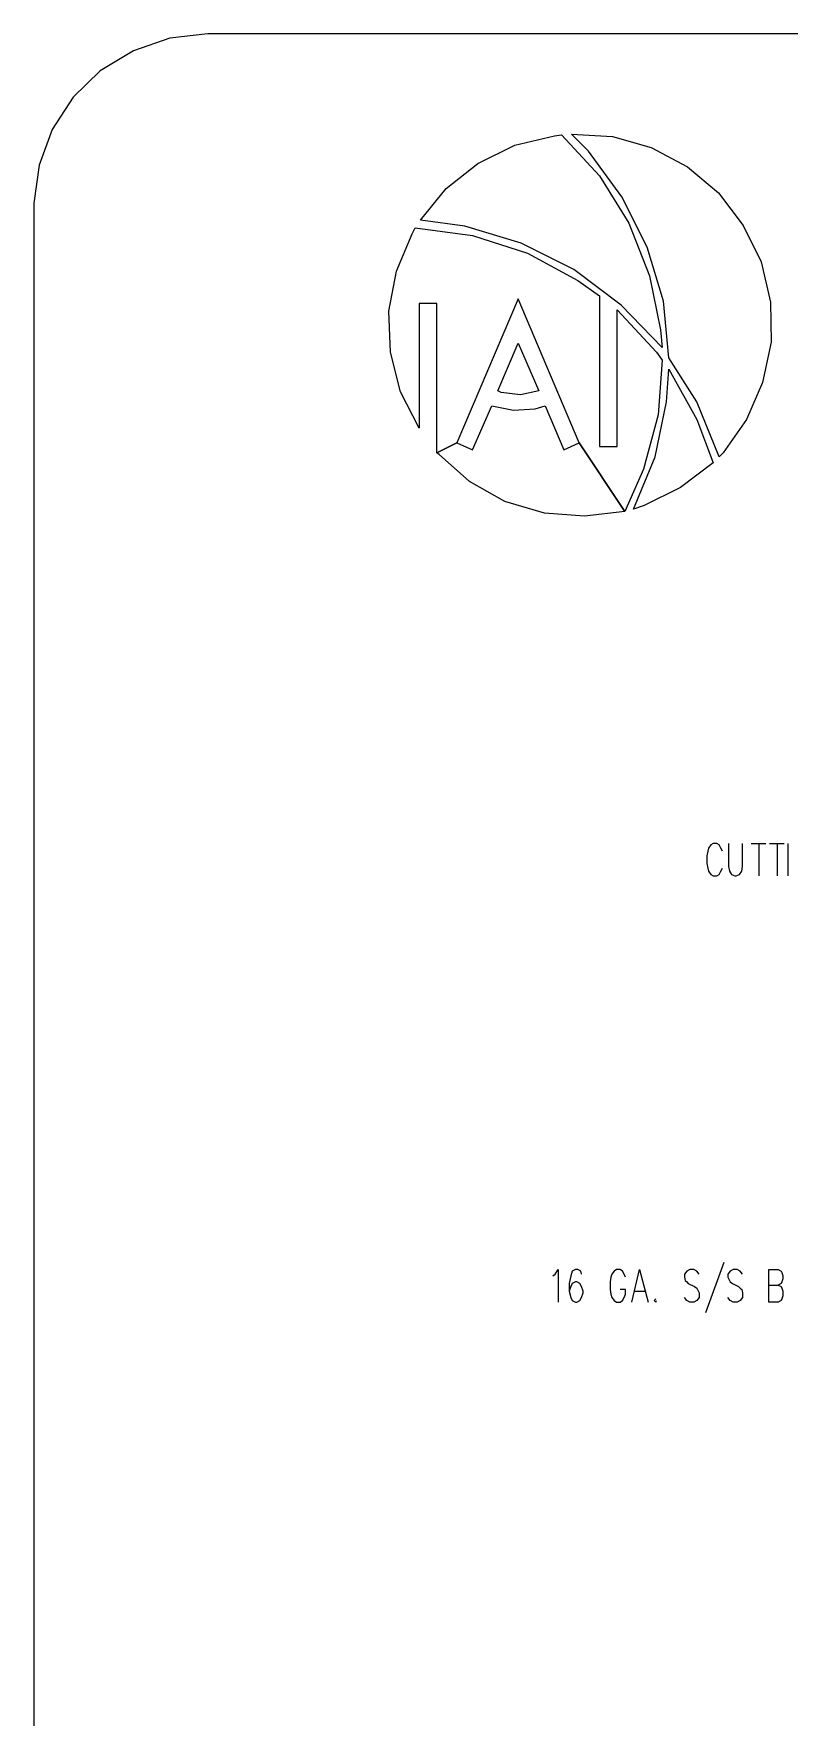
# Model space of a CAD drawing. Header units: metres. Extents: x 13 to 600, y -779 to -12.
# Drawn here: x 13.2 to 130.4, y -273.6 to -12.3 of the extents above; entities that cross this region are included whole.
import ezdxf

# ---------------------------------------------------------------- set-up
doc = ezdxf.new("R2010")
doc.units = ezdxf.units.M

msp = doc.modelspace()

# ---------------------------------------------------------------- linework, layer by layer
for p, q in [((34.36, -13.04), (28.72, -14.96)), ((40.24, -12.32), (34.36, -13.04)), ((573.28, -12.32), (40.24, -12.32)), ((28.72, -14.96), (23.56, -18.08)), ((23.56, -18.08), (19.36, -22.16)), ((19.36, -22.16), (16.12, -27.2)), ((16.12, -27.2), (14.08, -32.72)), ((87.88, -29.6), (94, -28.16)), ((94, -28.16), (95.08, -28.04)), ((95.08, -28.04), (100.96, -34.4)), ((96.64, -27.92), (103, -28.28)), ((99.28, -30.56), (96.64, -27.92)), ((103, -28.28), (109, -29.96)), ((82.12, -32.48), (87.88, -29.6)), ((104.44, -37.64), (99.28, -30.56)), ((109, -29.96), (114.64, -32.96)), ((14.08, -32.72), (13.24, -38.6)), ((77.2, -36.32), (82.12, -32.48)), ((114.64, -32.96), (119.44, -37.04)), ((73.24, -41.24), (77.2, -36.32)), ((100.96, -34.4), (105.52, -41.72)), ((13.24, -38.6), (13.24, -39.32)), ((108.4, -45.44), (104.44, -37.64)), ((119.44, -37.04), (123.28, -42.08)), ((13.24, -39.32), (13.24, -751.76)), ((80.08, -42.2), (73.24, -41.24)), ((105.52, -41.72), (108.76, -49.88)), ((69.52, -49.16), (71.92, -43.4)), ((71.92, -43.4), (72.4, -42.44)), ((72.4, -42.44), (81.28, -43.64)), ((88.84, -44.84), (80.08, -42.2)), ((81.28, -43.64), (89.8, -46.4)), ((123.28, -42.08), (126.04, -47.72)), ((97, -48.92), (88.84, -44.84)), ((89.8, -46.4), (97.6, -50.6)), ((110.92, -53.84), (108.4, -45.44)), ((68.32, -55.4), (69.52, -49.16)), ((104.32, -54.44), (97, -48.92)), ((126.04, -47.72), (127.48, -53.96)), ((97.6, -50.6), (100.96, -53)), ((108.76, -49.88), (110.44, -58.28)), ((75.76, -54.2), (73, -54.2)), ((73, -54.2), (73, -73.52)), ((75.76, -77.36), (75.76, -54.2)), ((88.36, -53.48), (78.88, -75.8)), ((97.84, -75.8), (88.36, -53.48)), ((100.96, -53), (100.96, -76.4)), ((110.68, -61.04), (104.32, -54.44)), ((111.76, -62.6), (110.92, -53.84)), ((127.48, -53.96), (127.6, -60.2)), ((68.56, -61.76), (68.32, -55.4)), ((103.72, -76.4), (103.72, -55.16)), ((103.72, -55.16), (109.84, -61.76)), ((110.44, -58.28), (110.68, -61.04)), ((70.12, -67.88), (68.56, -61.76)), ((85.24, -67.76), (88.36, -60.32)), ((88.36, -60.32), (91.6, -67.76)), ((109.84, -61.76), (110.68, -62.96)), ((116.08, -69.44), (111.76, -62.6)), ((127.6, -60.2), (126.28, -66.44)), ((110.68, -62.96), (110.08, -71.48)), ((111.4, -69.44), (111.76, -64.4)), ((111.76, -64.4), (116.08, -72.2)), ((73, -73.52), (70.12, -67.88)), ((85.72, -68), (85.24, -67.76)), ((91.6, -67.76), (88.72, -68.36)), ((126.28, -66.44), (123.76, -72.2)), ((81.28, -76.88), (84.28, -70.04)), ((84.28, -70.04), (87.64, -70.76)), ((88.72, -68.36), (85.72, -68)), ((87.64, -70.76), (91, -70.52)), ((91, -70.52), (92.56, -70.04)), ((92.56, -70.04), (95.44, -76.88)), ((109.6, -77.96), (111.4, -69.44)), ((119.56, -77.96), (116.08, -69.44)), ((110.08, -71.48), (107.8, -79.88)), ((116.08, -72.2), (118.6, -78.92)), ((123.76, -72.2), (120.16, -77.36)), ((78.88, -75.8), (75.76, -77.36)), ((75.76, -77.36), (78.88, -75.8)), ((76.12, -77.6), (75.76, -77.36)), ((80.8, -81.8), (76.12, -77.6)), ((78.88, -75.8), (81.28, -76.88)), ((95.44, -76.88), (97.84, -75.8)), ((104.92, -86.48), (97.84, -75.8)), ((97.84, -75.8), (104.92, -86.48)), ((100.96, -76.4), (103.72, -76.4)), ((106.24, -86.12), (109.6, -77.96)), ((120.16, -77.36), (119.56, -77.96)), ((107.8, -79.88), (104.92, -86.48)), ((118.6, -78.92), (113.56, -82.76)), ((86.32, -84.92), (80.8, -81.8)), ((113.56, -82.76), (107.92, -85.52)), ((92.44, -86.72), (86.32, -84.92)), ((107.92, -85.52), (106.24, -86.12)), ((98.68, -87.2), (92.44, -86.72)), ((104.92, -86.48), (98.68, -87.2)), ((118.24, -138.2), (117.88, -138.68)), ((118.6, -137.96), (118.24, -138.2)), ((119.2, -137.96), (118.6, -137.96)), ((119.56, -138.2), (119.2, -137.96)), ((119.8, -138.68), (119.56, -138.2)), ((121, -137.96), (121, -141.56)), ((123.16, -141.56), (123.16, -137.96)), ((124.48, -137.96), (126.76, -137.96)), ((125.68, -137.96), (125.68, -143)), ((127.36, -137.96), (129.64, -137.96)), ((128.56, -137.96), (128.56, -143)), ((130.24, -143), (130.24, -137.96)), ((117.76, -139.16), (117.64, -139.88)), ((117.64, -139.88), (117.64, -141.08)), ((117.88, -138.68), (117.76, -139.16)), ((120.04, -139.16), (119.8, -138.68)), ((117.64, -141.08), (117.76, -141.8)), ((117.76, -141.8), (117.88, -142.28)), ((117.88, -142.28), (118.24, -142.76)), ((118.24, -142.76), (118.6, -143)), ((118.6, -143), (119.2, -143)), ((119.2, -143), (119.56, -142.76)), ((119.56, -142.76), (119.8, -142.28)), ((119.8, -142.28), (120.04, -141.8)), ((121, -141.56), (121.12, -142.28)), ((121.12, -142.28), (121.48, -142.76)), ((121.48, -142.76), (121.96, -143)), ((121.96, -143), (122.2, -143)), ((122.2, -143), (122.68, -142.76)), ((122.68, -142.76), (123.04, -142.28)), ((123.04, -142.28), (123.16, -141.56)), ((120.28, -203), (117.4, -210.8)), ((93.76, -205.04), (94.12, -204.8)), ((94.12, -204.8), (94.6, -204.08)), ((94.6, -204.08), (94.6, -209.12)), ((96.52, -205.04), (96.28, -206.24)), ((96.28, -206.24), (96.28, -207.44)), ((96.76, -204.32), (96.52, -205.04)), ((96.76, -206.24), (96.52, -206.72)), ((97.24, -204.08), (96.76, -204.32)), ((97.24, -206), (96.76, -206.24)), ((97.6, -204.08), (97.24, -204.08)), ((97.48, -206), (97.24, -206)), ((97.96, -206.24), (97.48, -206)), ((98.08, -204.32), (97.6, -204.08)), ((98.2, -206.72), (97.96, -206.24)), ((98.2, -204.8), (98.08, -204.32)), ((102.76, -205.28), (102.64, -206)), ((102.64, -206), (102.64, -207.2)), ((102.88, -204.8), (102.76, -205.28)), ((103.24, -204.32), (102.88, -204.8)), ((103.6, -204.08), (103.24, -204.32)), ((104.2, -204.08), (103.6, -204.08)), ((104.56, -204.32), (104.2, -204.08)), ((104.8, -204.8), (104.56, -204.32)), ((105.04, -205.28), (104.8, -204.8)), ((106, -209.12), (107.2, -204.08)), ((107.2, -204.08), (108.52, -209.12)), ((114.52, -204.32), (114.16, -204.8)), ((114.16, -204.8), (114.16, -205.28)), ((114.16, -205.28), (114.28, -205.76)), ((114.28, -205.76), (114.52, -206)), ((115, -204.08), (114.52, -204.32)), ((114.52, -206), (114.76, -206.24)), ((114.76, -206.24), (115.72, -206.72)), ((115.6, -204.08), (115, -204.08)), ((116.08, -204.32), (115.6, -204.08)), ((116.44, -204.8), (116.08, -204.32)), ((121.24, -204.32), (120.88, -204.8)), ((120.88, -204.8), (120.88, -205.28)), ((120.88, -205.28), (121.12, -205.76)), ((121.12, -205.76), (121.24, -206)), ((121.72, -204.08), (121.24, -204.32)), ((121.24, -206), (121.6, -206.24)), ((121.6, -206.24), (122.56, -206.72)), ((122.32, -204.08), (121.72, -204.08)), ((122.8, -204.32), (122.32, -204.08)), ((123.16, -204.8), (122.8, -204.32)), ((127.24, -209.12), (127.24, -204.08)), ((127.24, -204.08), (128.68, -204.08)), ((128.68, -204.08), (129.16, -204.32)), ((129.16, -206.24), (128.68, -206.48)), ((129.16, -204.32), (129.28, -204.56)), ((129.28, -206), (129.16, -206.24)), ((129.28, -204.56), (129.4, -205.04)), ((129.4, -205.52), (129.28, -206)), ((129.4, -205.04), (129.4, -205.52)), ((96.52, -206.72), (96.28, -207.44)), ((96.28, -207.44), (96.52, -208.4)), ((96.52, -208.4), (96.76, -208.88)), ((96.76, -208.88), (97.24, -209.12)), ((97.48, -209.12), (97.96, -208.88)), ((97.96, -208.88), (98.2, -208.4)), ((98.44, -207.44), (98.2, -206.72)), ((98.2, -208.4), (98.44, -207.68)), ((98.44, -207.68), (98.44, -207.44)), ((102.64, -207.2), (102.76, -207.92)), ((102.76, -207.92), (102.88, -208.4)), ((102.88, -208.4), (103.24, -208.88)), ((103.24, -208.88), (103.6, -209.12)), ((105.04, -207.2), (104.2, -207.2)), ((104.2, -209.12), (104.56, -208.88)), ((104.56, -208.88), (104.8, -208.4)), ((104.8, -208.4), (105.04, -207.92)), ((105.04, -207.92), (105.04, -207.2)), ((106.48, -207.44), (108.04, -207.44)), ((109.72, -208.64), (109.48, -208.88)), ((109.48, -208.88), (109.72, -209.12)), ((109.72, -209.12), (109.84, -208.88)), ((114.52, -208.88), (114.16, -208.4)), ((115, -209.12), (114.52, -208.88)), ((116.08, -208.88), (115.6, -209.12)), ((115.72, -206.72), (116.08, -206.96)), ((116.08, -206.96), (116.2, -207.2)), ((116.44, -208.4), (116.08, -208.88)), ((116.2, -207.2), (116.44, -207.68)), ((116.44, -207.68), (116.44, -208.4)), ((121.24, -208.88), (120.88, -208.4)), ((121.72, -209.12), (121.24, -208.88)), ((122.8, -208.88), (122.32, -209.12)), ((122.56, -206.72), (122.8, -206.96)), ((122.8, -206.96), (123.04, -207.2)), ((123.16, -208.4), (122.8, -208.88)), ((123.04, -207.2), (123.16, -207.68)), ((123.16, -207.68), (123.16, -208.4)), ((127.24, -206.48), (128.68, -206.48)), ((128.68, -206.48), (129.16, -206.72)), ((129.16, -208.88), (128.68, -209.12)), ((129.16, -206.72), (129.28, -206.96)), ((129.28, -208.64), (129.16, -208.88)), ((129.28, -206.96), (129.4, -207.44)), ((129.4, -208.16), (129.28, -208.64)), ((129.4, -207.44), (129.4, -208.16)), ((97.24, -209.12), (97.48, -209.12)), ((103.6, -209.12), (104.2, -209.12)), ((115.6, -209.12), (115, -209.12)), ((122.32, -209.12), (121.72, -209.12)), ((128.68, -209.12), (127.24, -209.12))]:
    msp.add_line(p, q)

doc.saveas('drawing.dxf')
